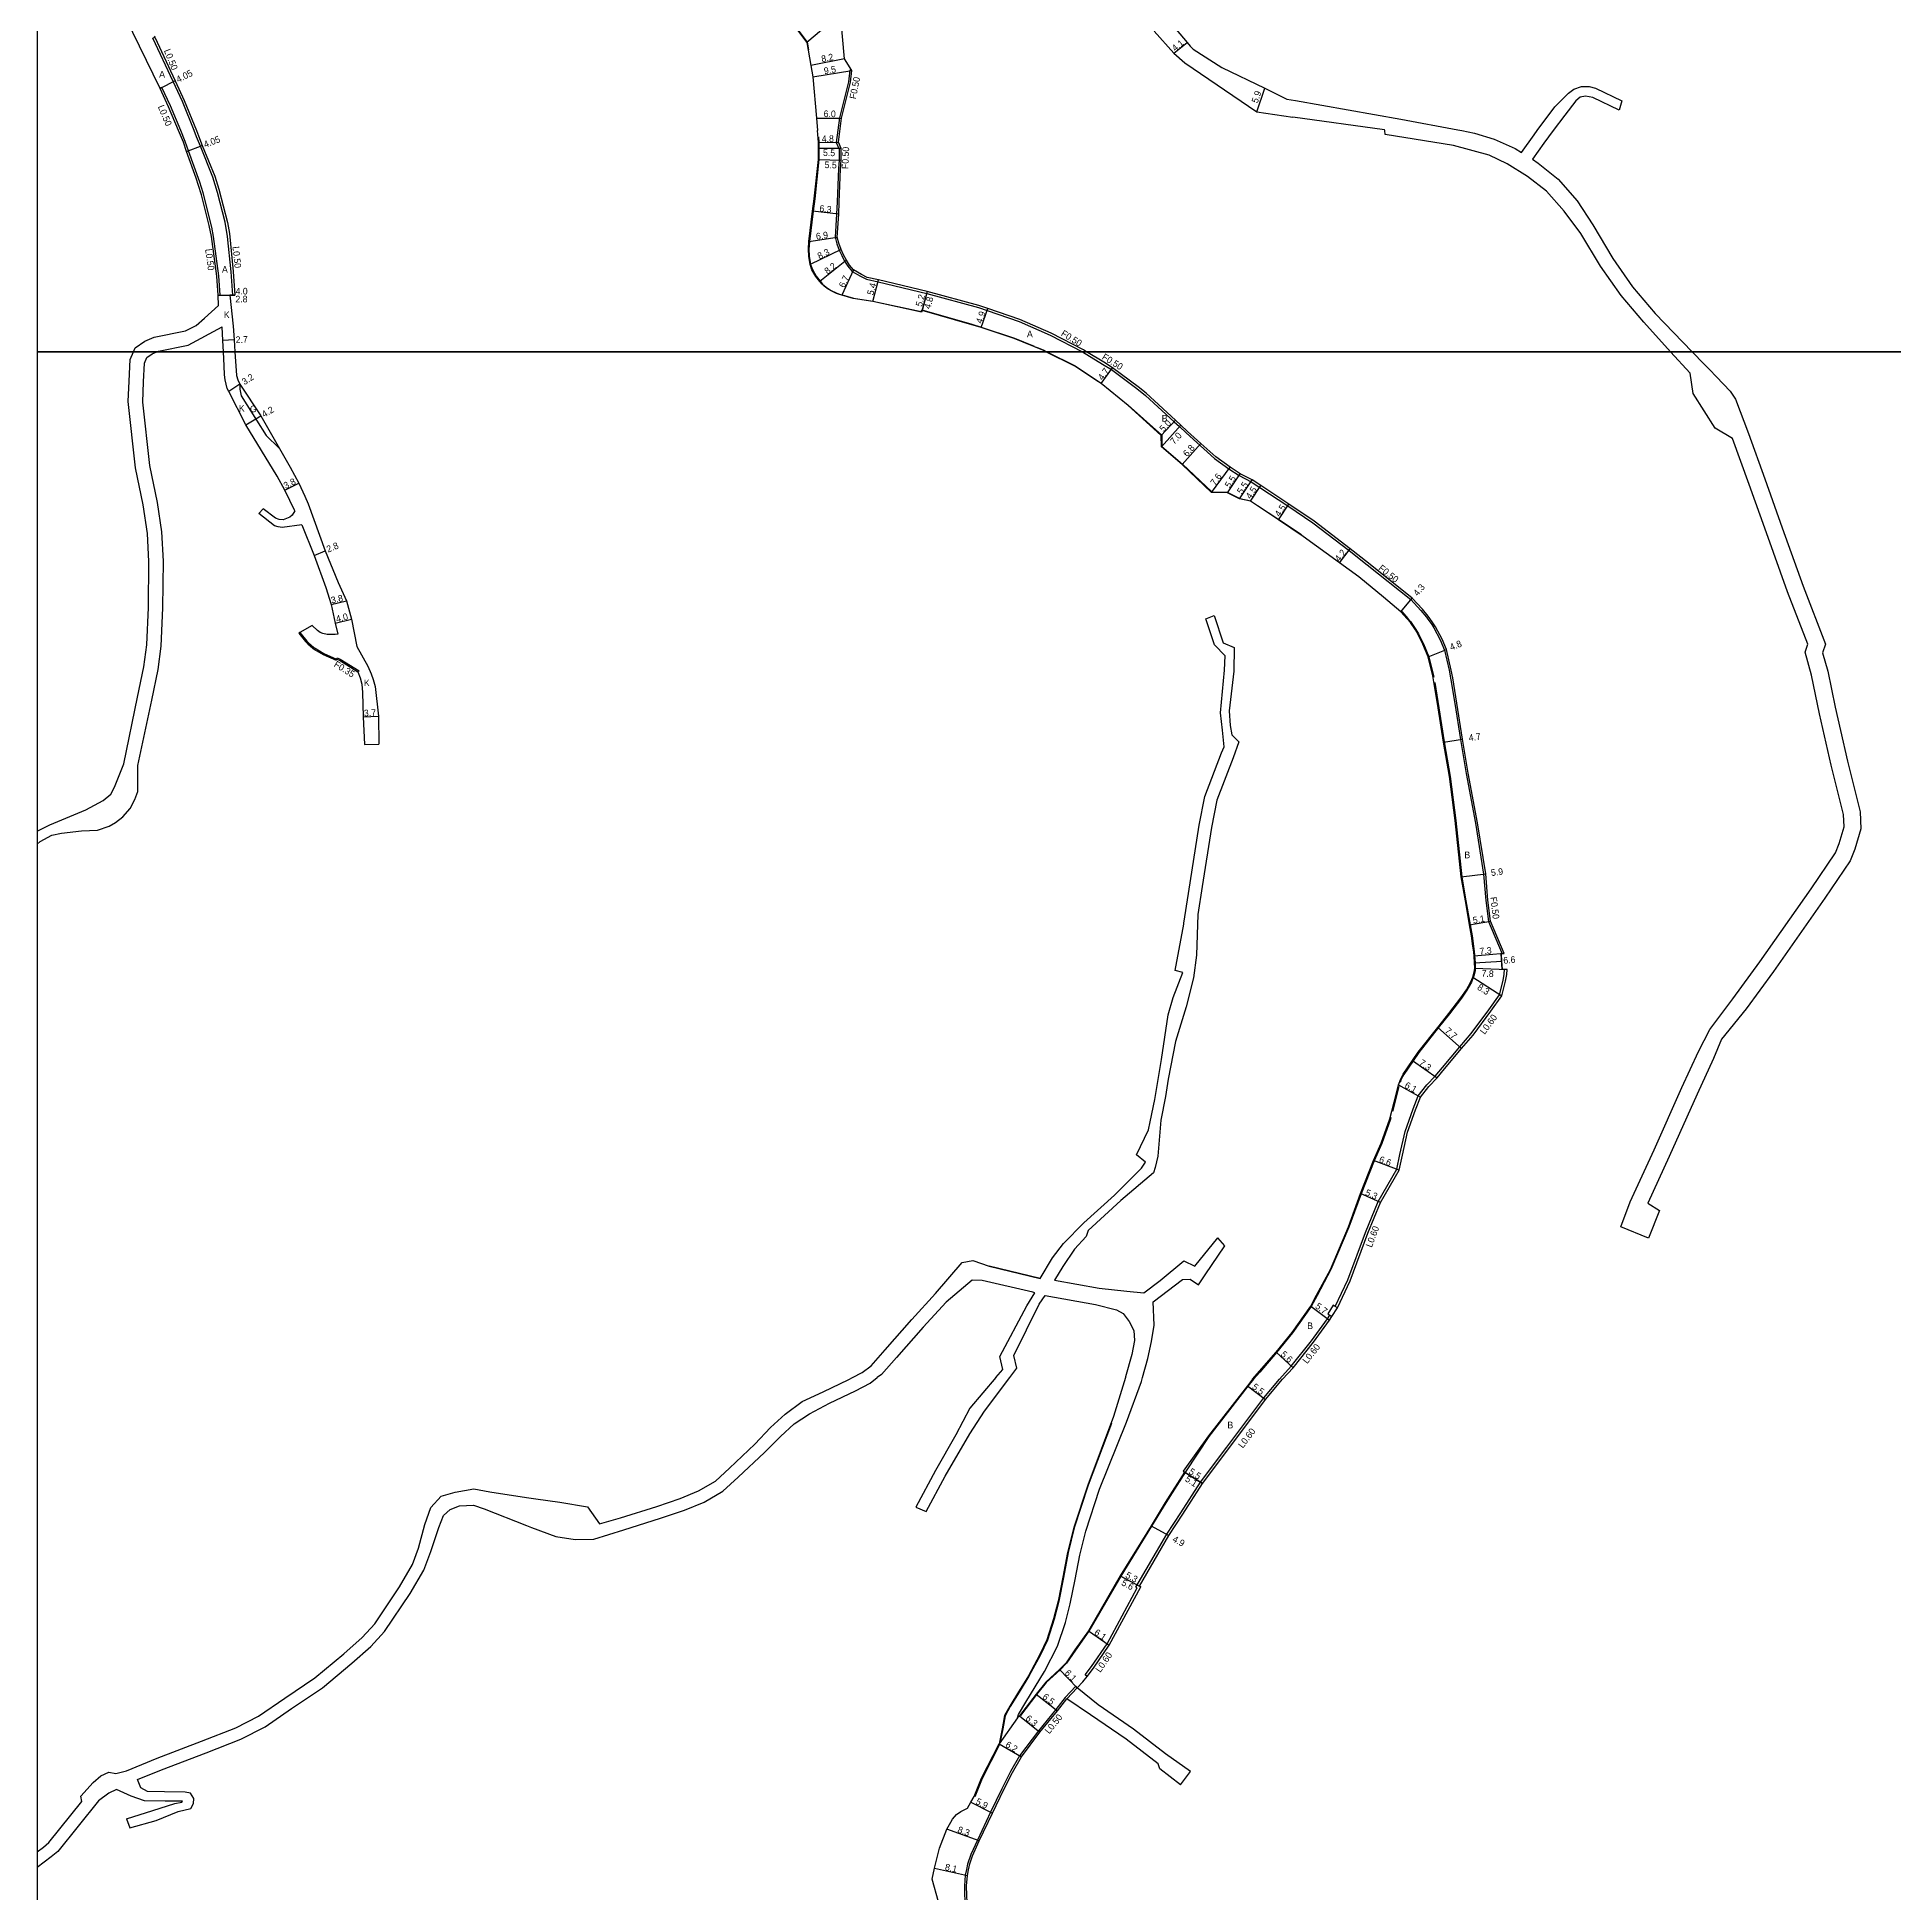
# Model space of a CAD drawing. Header units: metres. Extents: x -12000 to -10400, y -89400 to -87000.
# Drawn here: x -12000 to -11553.2, y -88571 to -88124.3 of the extents above; entities that cross this region are included whole.
import ezdxf

# ---------------------------------------------------------------- set-up
doc = ezdxf.new("R2010")
doc.units = ezdxf.units.M
doc.header["$LTSCALE"] = 2.5
for name, color, linetype in [('側溝・桝', 7, 'Continuous'), ('図郭', 7, 'Continuous'), ('幅員', 7, 'Continuous'), ('歩道・分離帯・安全施設', 7, 'Continuous'), ('舗装', 7, 'Continuous'), ('道路', 7, 'Continuous')]:
    doc.layers.add(name, color=color, linetype=linetype)
doc.styles.get("Standard").update_dxf_attribs({"font": ''})
doc.styles.get('Standard').set_extended_font_data('@MS PGothic')

msp = doc.modelspace()

# ---------------------------------------------------------------- linework, layer by layer
at = {"layer": '側溝・桝'}
for points in [[(-11962.24, -88146.8), (-11965.07, -88139.77), (-11967.26, -88135.02), (-11972.14, -88124.57), (-11971.68, -88124.35)], [(-11804.02, -88132.34), (-11804.52, -88132.27), (-11804.87, -88135.07), (-11807.02, -88143.75)], [(-11965.46, -88146.8), (-11967.93, -88140.86), (-11969.97, -88136.42), (-11969.97, -88136.41), (-11970.42, -88136.64)], [(-11807.02, -88143.75), (-11807.77, -88149.63), (-11807.1, -88151.24), (-11807.07, -88153.9), (-11807.24, -88155.95), (-11807.58, -88163.97), (-11807.7, -88166.89), (-11808.03, -88172.47), (-11807.61, -88174.03), (-11807.09, -88175.57), (-11806.48, -88176.88), (-11805.79, -88178.22), (-11804.99, -88179.43), (-11803.96, -88180.7), (-11801.98, -88181.84), (-11800.51, -88182.57), (-11797.7, -88183.2), (-11786.02, -88185.96), (-11773.6, -88189.39), (-11771.49, -88190.04), (-11763.8, -88192.72), (-11756.33, -88195.98), (-11748.55, -88199.99), (-11748.53, -88200)], [(-11956.44, -88186.41), (-11955.94, -88186.41), (-11955.94, -88186.4), (-11956.3, -88181.77), (-11957.56, -88172.24), (-11957.97, -88170.02), (-11960.07, -88161.75), (-11960.87, -88159.2), (-11963.57, -88151.69), (-11964.37, -88149.42), (-11965.46, -88146.8)], [(-11952.91, -88186.41), (-11953.35, -88180.76), (-11954.19, -88172.31), (-11954.78, -88168.79), (-11956.59, -88161.66), (-11957.76, -88157.98), (-11960.73, -88150.57), (-11961.65, -88148.27), (-11962.24, -88146.8)], [(-11748.53, -88200), (-11743.72, -88202.95), (-11741.59, -88204.3), (-11735.48, -88208.81), (-11733.4, -88210.52), (-11726.54, -88216.84), (-11725.22, -88218.02), (-11723.6, -88219.52), (-11716.77, -88225.71), (-11713.34, -88228.16), (-11710.9, -88229.77), (-11707.96, -88231.26), (-11705.92, -88232.62), (-11699.19, -88237.11), (-11693.15, -88241.14), (-11684.44, -88247.84), (-11680.07, -88251.26), (-11669.59, -88259.63), (-11667.15, -88262.28), (-11665.8, -88263.82), (-11665.46, -88264.32), (-11664.54, -88265.64), (-11664.08, -88266.4), (-11662.53, -88269.33), (-11661.48, -88271.81), (-11660.37, -88276.6), (-11659.92, -88278.92), (-11658.97, -88284.62), (-11657.62, -88293.32), (-11656.24, -88301.47), (-11654.03, -88313.44), (-11652.06, -88325.65), (-11651.55, -88332), (-11650.91, -88337.09)], [(-11936.81, -88267.52), (-11937.04, -88267.71), (-11935.42, -88269.74), (-11934.87, -88270.3), (-11933.7, -88271.31), (-11933.28, -88271.6), (-11931.17, -88272.85), (-11928.09, -88274.2), (-11927.97, -88273.92)], [(-11927.97, -88273.92), (-11927.83, -88273.6), (-11927.09, -88273.92), (-11922.57, -88276.74), (-11922.86, -88276.98)], [(-11650.91, -88337.09), (-11647.62, -88344.83)], [(-11687.75, -88429.67), (-11684.76, -88423.24), (-11680.51, -88411.86), (-11677.4, -88404.43), (-11672.95, -88396.66), (-11672.19, -88393.14), (-11670.93, -88387.61), (-11669.04, -88382.13), (-11667.79, -88379), (-11665.69, -88376.33), (-11663.69, -88374.29), (-11661.95, -88372.15), (-11657.8, -88367.2), (-11655.09, -88364.04), (-11650.79, -88358.3), (-11648.25, -88354.68), (-11647.38, -88351.26), (-11647.1, -88349.76), (-11647.02, -88348.57)], [(-11701.18, -88447.17), (-11698.34, -88444.07), (-11693.5, -88437.92), (-11689.61, -88432.66), (-11689.07, -88431.79)], [(-11747.45, -88518.69), (-11747.92, -88518.32), (-11746.35, -88516.3), (-11742.63, -88510.86), (-11735.37, -88497.39), (-11735.69, -88497.22), (-11728.29, -88484.45), (-11724.93, -88479.3), (-11720.2, -88471.93), (-11713.8, -88463.52), (-11704.97, -88451.66), (-11701.18, -88447.17)], [(-11752.34, -88524.07), (-11749.8, -88521.4), (-11750.15, -88521.04), (-11752.72, -88523.75), (-11754.98, -88526.63), (-11759.17, -88531.8), (-11763.68, -88537.74), (-11765.85, -88541.55), (-11767.95, -88545.69), (-11770.65, -88551.37), (-11773.84, -88558.03), (-11775.42, -88561.49), (-11776.2, -88563.85), (-11776.47, -88565.13), (-11776.74, -88566.5), (-11776.93, -88569.06), (-11776.91, -88571.41), (-11776.76, -88573), (-11776.42, -88574.92), (-11776.05, -88576.48), (-11774.5, -88581.31), (-11766.66, -88605.41)]]:
    msp.add_lwpolyline(points, dxfattribs=at)
msp.add_lwpolyline([(-11688.56, -88432.1), (-11687.24, -88429.99), (-11687.75, -88429.67), (-11688.26, -88429.35), (-11689.57, -88431.47), (-11689.07, -88431.79)], close=True, dxfattribs=at)
at = {"layer": '図郭'}
for points in [[(-12000, -88200), (-11200, -88200), (-11200, -87600), (-12000, -87600)], [(-12000, -88800), (-11200, -88800), (-11200, -88200), (-12000, -88200)]]:
    msp.add_lwpolyline(points, close=True, dxfattribs=at)
at = {"layer": '幅員'}
for points in [[(-11806.74, -88118.79), (-11814.89, -88125.57)], [(-11726.55, -88128.21), (-11723.37, -88125.63)], [(-11805.84, -88129.55), (-11813.89, -88131.12)], [(-11966.8, -88134.81), (-11970.42, -88136.64)], [(-11813.4, -88133.87), (-11804.02, -88132.34)], [(-11706.61, -88142.26), (-11704.72, -88136.63)], [(-11812.53, -88143.77), (-11806.53, -88143.84)], [(-11964.04, -88151.86), (-11960.27, -88150.38)], [(-11812.07, -88153.73), (-11806.57, -88153.92)], [(-11806.6, -88151.14), (-11812.05, -88151.1)], [(-11812.04, -88149.7), (-11807.25, -88149.57)], [(-11807.2, -88166.92), (-11813.46, -88166.18)], [(-11814.35, -88173.45), (-11807.53, -88172.42)], [(-11806.62, -88175.39), (-11814.08, -88179.03)], [(-11805.35, -88177.97), (-11811.73, -88183.12)], [(-11803.63, -88180.31), (-11806.43, -88186.39)], [(-11799.01, -88187.92), (-11797.59, -88182.71)], [(-11956.44, -88186.41), (-11952.44, -88186.41)], [(-11956.44, -88186.41), (-11953.64, -88186.41)], [(-11785.9, -88185.47), (-11787.27, -88190.44)], [(-11785.9, -88185.47), (-11787.16, -88190.05)], [(-11772.94, -88194.19), (-11771.33, -88189.56)], [(-11952.62, -88197.17), (-11955.32, -88197.26)], [(-11744.1, -88207.67), (-11741.3, -88203.89)], [(-11951.24, -88207.84), (-11953.93, -88209.58)], [(-11949.83, -88217.58), (-11946.21, -88215.44)], [(-11729.6, -88220.14), (-11726.2, -88216.47)], [(-11729.58, -88222.84), (-11724.89, -88217.65)], [(-11720.05, -88222.06), (-11724.58, -88227.14)], [(-11717.52, -88233.83), (-11713.05, -88227.75)], [(-11713.68, -88233.92), (-11710.65, -88229.34)], [(-11940.44, -88233.28), (-11937.04, -88231.59)], [(-11710.75, -88235.41), (-11707.71, -88230.83)], [(-11708.14, -88235.95), (-11705.64, -88232.2)], [(-11701.39, -88240.45), (-11698.92, -88236.69)], [(-11686.7, -88250.76), (-11684.13, -88247.44)], [(-11933.34, -88248.99), (-11930.75, -88247.92)], [(-11929.29, -88260.8), (-11925.59, -88259.95)], [(-11671.97, -88262.54), (-11669.25, -88259.27)], [(-11928.28, -88265.32), (-11924.4, -88264.32)], [(-11665.41, -88273.42), (-11661, -88271.66)], [(-11921.61, -88287.84), (-11917.91, -88287.67)], [(-11661.73, -88293.9), (-11657.13, -88293.24)], [(-11657.44, -88326.36), (-11651.56, -88325.59)], [(-11655.44, -88337.87), (-11650.42, -88336.95)], [(-11647.09, -88344.78), (-11654.37, -88345.4)], [(-11654.7, -88350.48), (-11647.69, -88354.92)], [(-11654.23, -88346.99), (-11647.65, -88346.59)], [(-11654.22, -88348.3), (-11646.42, -88348.62)], [(-11663.09, -88362.53), (-11657.35, -88367.58)], [(-11669.15, -88370.48), (-11663.25, -88374.69)], [(-11672.53, -88376.32), (-11667.27, -88379.3)], [(-11672.39, -88396.88), (-11678.52, -88394.58)], [(-11676.86, -88404.69), (-11681.69, -88402.51)], [(-11693.65, -88429.58), (-11689.11, -88433)], [(-11702, -88440.65), (-11697.87, -88444.44)], [(-11708.9, -88448.73), (-11704.5, -88452.03)], [(-11724.32, -88469.28), (-11719.7, -88472.26)], [(-11719.7, -88472.26), (-11723.98, -88469.5)], [(-11732.05, -88482.45), (-11727.79, -88484.78)], [(-11739.48, -88494.48), (-11734.56, -88497.15)], [(-11739.48, -88494.48), (-11734.86, -88496.98)], [(-11747.15, -88507.74), (-11742.11, -88511.17)], [(-11749.8, -88521.4), (-11754.06, -88517.03)], [(-11759.7, -88522.92), (-11754.59, -88526.94)], [(-11763.69, -88528.16), (-11758.78, -88532.11)], [(-11768.6, -88534.87), (-11763.26, -88538.02)], [(-11775.39, -88548.89), (-11770.2, -88551.59)], [(-11773.39, -88558.24), (-11781.19, -88555.41)], [(-11784.15, -88564.81), (-11776.25, -88566.57)]]:
    msp.add_lwpolyline(points, dxfattribs=at)
at = {"layer": '歩道・分離帯・安全施設'}
for points in [[(-11820.63, -88117.74), (-11814.79, -88125.53), (-11814.46, -88127.36)], [(-11812.05, -88148.29), (-11811.94, -88149.7), (-11811.97, -88153.74), (-11812.97, -88163.23), (-11813.36, -88166.19), (-11814.25, -88173.46), (-11814.37, -88175.3), (-11814.31, -88176.98), (-11813.98, -88179.01), (-11813.53, -88180.22), (-11812.59, -88181.83), (-11811.66, -88183.05), (-11811.06, -88183.71), (-11810.65, -88184.11), (-11810.28, -88184.4), (-11809.9, -88184.67), (-11808.97, -88185.23), (-11807.98, -88185.75), (-11807.67, -88185.89), (-11806.97, -88186.14), (-11806.39, -88186.3), (-11803.66, -88187.08), (-11798.99, -88187.82), (-11787.34, -88190.32), (-11787.23, -88189.93), (-11775.14, -88193.4), (-11772.91, -88194.09), (-11764.94, -88196.76), (-11760.19, -88198.68)], [(-11759.65, -88198.9), (-11758.03, -88199.56), (-11757.15, -88200)], [(-11757.15, -88200), (-11750.32, -88203.41), (-11745.27, -88206.75), (-11744.04, -88207.59), (-11737.53, -88212.86), (-11729.5, -88220.09), (-11729.48, -88222.8), (-11724.51, -88227.06), (-11717.48, -88233.73), (-11713.66, -88233.82), (-11713.63, -88233.84), (-11710.69, -88235.32), (-11708.1, -88235.85)], [(-11706.43, -88236.97), (-11701.34, -88240.36), (-11695.91, -88243.98)], [(-11671.77, -88262.52), (-11670.3, -88264.15), (-11669.67, -88264.92), (-11668.35, -88266.79), (-11667.72, -88267.85), (-11666.54, -88270.27), (-11665.27, -88273.37), (-11664.11, -88277.96), (-11664.06, -88278.28)], [(-11663.84, -88279.6), (-11662.82, -88285.65), (-11661.58, -88293.87), (-11660.11, -88302.15), (-11658.77, -88312.76), (-11657.29, -88326.34), (-11656.31, -88332.06), (-11655.29, -88337.84), (-11654.8, -88340.49), (-11654.48, -88342.99), (-11654.31, -88344.32), (-11654.08, -88346.98), (-11654.07, -88348.31), (-11654.11, -88348.87), (-11654.24, -88349.58), (-11654.42, -88350.16), (-11654.56, -88350.53), (-11654.98, -88351.63), (-11656.09, -88353.62), (-11657.4, -88355.54), (-11660.31, -88359.31), (-11662.97, -88362.62), (-11667.68, -88368.62), (-11669.03, -88370.57), (-11671.27, -88373.85), (-11671.87, -88375), (-11672.18, -88375.83)], [(-11647.63, -88348.54), (-11647.85, -88344.84)], [(-11672.49, -88376.78), (-11673.4, -88380.6), (-11673.99, -88382.79)], [(-11674.37, -88384.2), (-11674.48, -88384.61), (-11676.59, -88390.45), (-11678.38, -88394.64), (-11681.55, -88402.56), (-11684.46, -88410.59), (-11688.79, -88420.81), (-11692.14, -88427.06), (-11693.52, -88429.65), (-11698.03, -88435.99), (-11701.88, -88440.75), (-11705.93, -88445.47), (-11707.44, -88447.17)], [(-11707.44, -88447.17), (-11708.78, -88448.83), (-11718.16, -88460.92), (-11723.78, -88469.45)], [(-11741.58, -88457.87), (-11747.17, -88472.68), (-11750.52, -88482.92), (-11752, -88488.88), (-11753.1, -88494.84), (-11754.28, -88500.59), (-11755.38, -88504.88), (-11757.01, -88509.92), (-11758.66, -88513.49), (-11761.43, -88518.63), (-11763.82, -88522.5), (-11765.94, -88525.91), (-11767.18, -88528.14), (-11767.75, -88531.28), (-11768.35, -88534.34)], [(-11723.78, -88469.45), (-11728.54, -88476.92), (-11731.92, -88482.53), (-11739.35, -88494.56), (-11747.03, -88507.82), (-11750.25, -88512.36), (-11752.38, -88515.5), (-11753.95, -88517.13), (-11757.27, -88520.15), (-11759.58, -88523.01), (-11763.46, -88528.11)], [(-11768.54, -88535.09), (-11772.68, -88543.21), (-11774.48, -88547.64)]]:
    msp.add_lwpolyline(points, dxfattribs=at)
at = {"layer": '舗装'}
for points in [[(-11956.44, -88186.41), (-11953.64, -88186.41)], [(-11951.24, -88207.84), (-11951.24, -88208.97), (-11950.92, -88210.62), (-11947.2, -88216.5), (-11944.9, -88220.17), (-11941.79, -88223.16)], [(-11752.34, -88524.07), (-11749.8, -88521.4)], [(-11764.16, -88528.66), (-11768.6, -88534.87)]]:
    msp.add_lwpolyline(points, dxfattribs=at)
at = {"layer": '道路'}
for points in [[(-11742.12, -88062.61), (-11740.58, -88063.87), (-11739.61, -88064.89), (-11738.63, -88066.29), (-11737.57, -88068.62), (-11735.26, -88075.25), (-11734.61, -88077.89), (-11734.47, -88079.17), (-11734.36, -88080.58), (-11734.64, -88083.39), (-11736.67, -88102.29), (-11736.74, -88106.56), (-11736.01, -88108.78), (-11735.7, -88109.64), (-11734.52, -88111.79), (-11731.32, -88115.86), (-11727.76, -88120.39), (-11723.37, -88125.63), (-11722.67, -88126.46), (-11721.9, -88127.22), (-11715.05, -88131.59), (-11704.72, -88136.63), (-11699.41, -88139.21), (-11697.32, -88139.54)], [(-11820.71, -88117.8), (-11814.89, -88125.57), (-11813.89, -88131.12), (-11813.4, -88133.87), (-11812.53, -88143.77), (-11812.26, -88146.8)], [(-11966, -88146.8), (-11968.39, -88141.06), (-11970.42, -88136.64), (-11978.67, -88119.78)], [(-11804.37, -88135.13), (-11804.02, -88132.34), (-11805.84, -88129.55), (-11806.74, -88118.79)], [(-11971.82, -88124.05), (-11971.68, -88124.35), (-11966.8, -88134.81), (-11964.61, -88139.57), (-11961.7, -88146.8)], [(-11731.29, -88122.85), (-11726.55, -88128.21), (-11723.96, -88130.52), (-11706.61, -88142.26), (-11697.98, -88143.59)], [(-11807.25, -88149.57), (-11806.53, -88143.84), (-11804.37, -88135.13)], [(-11697.32, -88139.54), (-11672, -88144.04), (-11658.31, -88146.62), (-11657.34, -88146.81)], [(-11639.16, -88146.81), (-11634.93, -88141.09), (-11631.64, -88137.77), (-11630.33, -88136.85), (-11628.52, -88136.18), (-11626.68, -88136.16), (-11625.17, -88136.6), (-11618.84, -88139.67)], [(-11619.43, -88141.89), (-11625.76, -88138.82), (-11627.56, -88138.51), (-11628.87, -88138.75), (-11629.91, -88139.62), (-11632.56, -88143.1), (-11635.31, -88146.81)], [(-11618.84, -88139.67), (-11619.43, -88141.89)], [(-11675.87, -88146.81), (-11675.89, -88146.61), (-11697.98, -88143.59)], [(-11956.36, -88188.89), (-11956.44, -88186.41), (-11956.8, -88181.82), (-11958.05, -88172.29), (-11958.59, -88169.62), (-11960.46, -88162.27), (-11961.17, -88159.97), (-11961.74, -88158.26), (-11964.04, -88151.86), (-11964.83, -88149.6), (-11966, -88146.8)], [(-11961.7, -88146.8), (-11961.19, -88148.08), (-11960.27, -88150.38), (-11957.3, -88157.78), (-11956.26, -88160.91), (-11954.23, -88168.89), (-11953.76, -88171.53), (-11952.85, -88180.72), (-11952.44, -88186.41), (-11952.91, -88186.41), (-11953.64, -88186.41), (-11952.83, -88193.88), (-11952.62, -88197.17), (-11952.44, -88200)], [(-11757.37, -88200), (-11758.07, -88199.65), (-11764.98, -88196.85), (-11772.94, -88194.19), (-11775.17, -88193.49), (-11787.16, -88190.05), (-11787.27, -88190.44), (-11799.01, -88187.92), (-11803.68, -88187.18), (-11806.43, -88186.39), (-11807.01, -88186.23), (-11807.71, -88185.98), (-11808.03, -88185.84), (-11809.02, -88185.32), (-11809.95, -88184.75), (-11810.34, -88184.48), (-11810.72, -88184.19), (-11811.14, -88183.78), (-11811.73, -88183.12), (-11812.67, -88181.88), (-11813.63, -88180.26), (-11814.08, -88179.03), (-11814.41, -88176.99), (-11814.47, -88175.3), (-11814.35, -88173.45), (-11813.46, -88166.18), (-11813.07, -88163.22), (-11812.07, -88153.73), (-11812.05, -88151.1), (-11812.04, -88149.7), (-11812.26, -88146.8)], [(-11607.1, -88200), (-11613.56, -88192.88), (-11619.02, -88186.44), (-11623.98, -88179.42), (-11628.68, -88171.55), (-11632.68, -88166.21), (-11636.96, -88161.37), (-11641.51, -88157.88), (-11646.38, -88154.76), (-11650.77, -88152.69), (-11659.28, -88150.42), (-11675.77, -88147.7), (-11675.87, -88146.81)], [(-11657.34, -88146.81), (-11654.27, -88147.41), (-11649.55, -88148.87), (-11644.49, -88151.14), (-11642.99, -88152.07), (-11639.92, -88147.83), (-11639.16, -88146.81)], [(-11635.31, -88146.81), (-11637.55, -88149.84), (-11640.35, -88153.7), (-11638.91, -88154.6), (-11634.17, -88158.48), (-11629.57, -88163.69), (-11625.77, -88169.44), (-11620.98, -88177.6), (-11616.24, -88184.4), (-11610.77, -88190.84), (-11601.9, -88200)], [(-11747.58, -88200), (-11748.3, -88199.56), (-11756.12, -88195.53), (-11763.61, -88192.26), (-11771.33, -88189.56), (-11773.46, -88188.91), (-11785.9, -88185.47), (-11797.59, -88182.71), (-11800.31, -88182.11), (-11801.74, -88181.4), (-11803.63, -88180.31), (-11804.58, -88179.14), (-11805.35, -88177.97), (-11806.03, -88176.66), (-11806.62, -88175.39), (-11807.13, -88173.89), (-11807.53, -88172.42), (-11807.2, -88166.92), (-11807.08, -88163.99), (-11806.74, -88155.98), (-11806.57, -88153.92), (-11806.6, -88151.14), (-11807.25, -88149.57)], [(-11976.8, -88200), (-11976.39, -88199.08), (-11974.09, -88197.45), (-11971.88, -88196.49), (-11964.33, -88194.98), (-11961.76, -88193.65), (-11959.73, -88191.93), (-11956.36, -88188.89)], [(-11971.18, -88200), (-11970.82, -88199.85), (-11963.7, -88198.42), (-11955.46, -88193.99)], [(-11955.19, -88200), (-11955.32, -88197.26), (-11955.46, -88193.99)], [(-12000, -88315.36), (-11996.97, -88313.78), (-11988.29, -88310.18), (-11984.09, -88307.94), (-11982.26, -88306.4), (-11981.39, -88304.77), (-11979.15, -88299.17), (-11975.87, -88283.13), (-11974.35, -88275.83), (-11973.64, -88270.54), (-11973.24, -88261.51), (-11973.11, -88250.49), (-11973.49, -88243.7), (-11974.53, -88236.85), (-11976.32, -88227.91), (-11978.08, -88211.98), (-11977.87, -88207.06), (-11977.63, -88201.9), (-11976.8, -88200)], [(-12000, -88318.48), (-11999.25, -88317.83), (-11996.5, -88316.3), (-11994.11, -88315.85), (-11989.36, -88315.28), (-11985.52, -88315.12), (-11982.69, -88314.14), (-11981.17, -88313.23), (-11979.42, -88311.89), (-11977.63, -88309.87), (-11976.49, -88307.7), (-11975.8, -88305.83), (-11975.8, -88299.5), (-11972.44, -88283.82), (-11970.9, -88276.42), (-11970.15, -88270.85), (-11969.75, -88261.61), (-11969.61, -88250.4), (-11970.01, -88243.34), (-11971.09, -88236.24), (-11972.86, -88227.36), (-11974.58, -88212.12), (-11974.38, -88207.21), (-11974.16, -88202.71), (-11973.58, -88201.37), (-11972.37, -88200.52), (-11971.18, -88200)], [(-11938.03, -88238.25), (-11940.44, -88233.28), (-11942.29, -88229.95), (-11949.83, -88217.58), (-11953.93, -88209.58), (-11954.26, -88208.85), (-11954.56, -88207.78), (-11954.78, -88206.78), (-11954.93, -88205.55), (-11955.03, -88203.41), (-11955.19, -88200)], [(-11952.44, -88200), (-11952.08, -88205.74), (-11951.75, -88206.78), (-11951.24, -88207.84), (-11946.21, -88215.44), (-11939.13, -88227.8), (-11937.04, -88231.59), (-11935.58, -88234.74), (-11934.84, -88236.55), (-11930.75, -88247.92), (-11927.59, -88255.54), (-11925.59, -88259.95), (-11924.4, -88264.32), (-11923.1, -88270.89), (-11920.43, -88275.67), (-11919.63, -88277.5), (-11919.14, -88278.84), (-11918.73, -88280.52), (-11917.91, -88287.67)], [(-11729.58, -88222.84), (-11729.6, -88220.14), (-11737.6, -88212.94), (-11744.1, -88207.67), (-11745.33, -88206.84), (-11750.37, -88203.5), (-11757.37, -88200)], [(-11700.41, -88447.17), (-11697.87, -88444.44), (-11693.02, -88438.28), (-11689.11, -88433), (-11688.56, -88432.1), (-11687.24, -88429.99), (-11684.2, -88423.47), (-11679.95, -88412.08), (-11676.86, -88404.69), (-11672.39, -88396.88), (-11671.6, -88393.27), (-11670.35, -88387.78), (-11668.47, -88382.34), (-11667.27, -88379.3), (-11665.23, -88376.72), (-11663.25, -88374.69), (-11661.49, -88372.53), (-11657.35, -88367.58), (-11654.62, -88364.42), (-11650.31, -88358.65), (-11647.69, -88354.92), (-11646.79, -88351.39), (-11646.51, -88349.83), (-11646.42, -88348.62), (-11647.53, -88348.54), (-11647.65, -88346.59), (-11647.75, -88344.84), (-11647.09, -88344.78), (-11650.42, -88336.95), (-11651.05, -88331.95), (-11651.56, -88325.59), (-11653.53, -88313.35), (-11655.75, -88301.38), (-11657.13, -88293.24), (-11658.48, -88284.54), (-11659.5, -88278.44), (-11659.86, -88276.59), (-11661, -88271.66), (-11662.08, -88269.12), (-11663.62, -88266.21), (-11664.09, -88265.42), (-11665.13, -88263.91), (-11665.7, -88263.18), (-11666.78, -88261.94), (-11669.25, -88259.27), (-11679.76, -88250.87), (-11684.13, -88247.44), (-11692.86, -88240.73), (-11698.92, -88236.69), (-11705.64, -88232.2), (-11707.71, -88230.83), (-11710.65, -88229.34), (-11713.05, -88227.75), (-11716.46, -88225.32), (-11720.05, -88222.06), (-11723.26, -88219.15), (-11724.89, -88217.65), (-11726.2, -88216.47), (-11733.23, -88209.99), (-11735.18, -88208.41), (-11741.3, -88203.89), (-11743.46, -88202.53), (-11747.58, -88200)], [(-11619.09, -88410.52), (-11616.83, -88404.54), (-11611.04, -88391.96), (-11604.37, -88377.01), (-11600.4, -88368.3), (-11597.68, -88363.04), (-11592.14, -88355.65), (-11585.6, -88346.74), (-11573.31, -88329.18), (-11567.46, -88320.57), (-11566.52, -88318.33), (-11565.34, -88314.33), (-11565.48, -88311.31), (-11568.46, -88299.46), (-11571.24, -88287.11), (-11573.19, -88277.81), (-11574.76, -88272.25), (-11574.08, -88270.37), (-11578.96, -88257.77), (-11584.03, -88243.58), (-11588.18, -88231.91), (-11592.21, -88220.86), (-11596.41, -88218.4), (-11601.7, -88210.04), (-11602.42, -88205.16), (-11607.1, -88200)], [(-11601.9, -88200), (-11599.04, -88202.96)], [(-11597.73, -88204.31), (-11596.09, -88206.01), (-11592.78, -88209.51), (-11591.49, -88211.39), (-11588.38, -88219.69), (-11584.4, -88230.59), (-11580.22, -88242.37), (-11575.21, -88256.38), (-11569.81, -88270.33), (-11570.56, -88272.41), (-11569.3, -88276.86), (-11567.49, -88285.49)], [(-11717.52, -88233.83), (-11724.58, -88227.14), (-11729.58, -88222.84)], [(-11707.63, -88447.17), (-11702, -88440.65), (-11698.15, -88435.9), (-11693.65, -88429.58), (-11692.27, -88426.99), (-11688.92, -88420.75), (-11684.6, -88410.54), (-11681.69, -88402.51), (-11678.52, -88394.58), (-11676.73, -88390.39), (-11674.63, -88384.57), (-11673.55, -88380.56), (-11672.53, -88376.32), (-11672.01, -88374.94), (-11671.4, -88373.78), (-11669.15, -88370.48), (-11667.8, -88368.53), (-11663.09, -88362.53), (-11660.42, -88359.22), (-11657.52, -88355.46), (-11656.21, -88353.54), (-11655.11, -88351.57), (-11654.7, -88350.48), (-11654.56, -88350.11), (-11654.39, -88349.54), (-11654.26, -88348.85), (-11654.22, -88348.3), (-11654.23, -88346.99), (-11654.37, -88345.4), (-11654.45, -88344.38), (-11654.63, -88343.01), (-11654.95, -88340.51), (-11655.44, -88337.87), (-11656.46, -88332.08), (-11657.44, -88326.36), (-11658.92, -88312.77), (-11660.26, -88302.17), (-11661.73, -88293.9), (-11662.97, -88285.68), (-11664.26, -88277.99), (-11665.41, -88273.42), (-11666.68, -88270.33), (-11667.79, -88268.06), (-11668.49, -88266.87), (-11669.68, -88265.16), (-11670.43, -88264.23), (-11671.97, -88262.54), (-11676.15, -88259.03), (-11682.05, -88254.14), (-11686.7, -88250.76), (-11695.44, -88244.42), (-11701.39, -88240.45), (-11708.14, -88235.95), (-11710.75, -88235.41), (-11713.68, -88233.92), (-11717.52, -88233.83)], [(-11945.62, -88237.79), (-11946.71, -88238.93)], [(-11938.03, -88238.25), (-11938.65, -88239.31), (-11939.22, -88239.76), (-11940.81, -88240.47), (-11941.79, -88240.36), (-11942.67, -88240.06), (-11945.62, -88237.79)], [(-11936.37, -88241.62), (-11941.05, -88242.26), (-11942.03, -88242.15), (-11942.91, -88241.86), (-11946.71, -88238.93)], [(-11936.37, -88241.62), (-11933.34, -88248.99), (-11930.57, -88256.74), (-11929.29, -88260.8), (-11928.28, -88265.32), (-11927.67, -88267.91)], [(-11803.88, -88446.8), (-11801.52, -88445.56), (-11799.4, -88443.92), (-11796.01, -88440.13), (-11789.64, -88432.85), (-11783.91, -88426.58), (-11777.52, -88419.12), (-11774.9, -88418.58), (-11771.04, -88419.98), (-11758.75, -88422.96), (-11755.79, -88418), (-11753.14, -88414.52), (-11748.21, -88409.55), (-11740.86, -88402.87), (-11734.35, -88396.39), (-11733.38, -88394.97), (-11735.57, -88393.18), (-11732.68, -88387.18), (-11732.26, -88385.25), (-11731.18, -88379.88), (-11729.59, -88370.27), (-11727.94, -88359.49), (-11726.75, -88355.31), (-11724.44, -88349.32), (-11726.23, -88348.85), (-11724.21, -88337.74), (-11724.17, -88337.44), (-11723.93, -88335.92), (-11722.64, -88327.74), (-11720.48, -88313.91), (-11719.14, -88307.01), (-11715.1, -88296.52), (-11714.51, -88295.02), (-11714.84, -88291), (-11715.39, -88286.84), (-11714.42, -88276.6), (-11714.26, -88273.12), (-11716.82, -88270.49), (-11718.89, -88264.25)], [(-11716.86, -88263.49), (-11714.69, -88270.04), (-11712.05, -88271.19), (-11712.17, -88276.83), (-11713.26, -88286.39), (-11713.03, -88289.94), (-11712.62, -88292.14), (-11710.92, -88293.84), (-11712.33, -88297.66), (-11716.24, -88307.84), (-11717.52, -88314.43), (-11719.75, -88328.67), (-11720.81, -88335.42), (-11721.12, -88345.17), (-11721.83, -88350.63), (-11723.65, -88357.58), (-11726.17, -88365.96), (-11727.96, -88375.01), (-11728.58, -88379.16), (-11729.68, -88384.86), (-11730.43, -88393.51), (-11731.06, -88396.27), (-11731.5, -88397.55), (-11739.35, -88404.22), (-11747.22, -88411.44), (-11747.69, -88412.83), (-11750.47, -88415.87), (-11753.27, -88420.09), (-11755.3, -88423.36), (-11744.57, -88425.31), (-11737.91, -88425.98), (-11733.79, -88426.36), (-11729.85, -88423.43), (-11724.15, -88418.72), (-11721.52, -88419.99), (-11715.98, -88413.17)], [(-11718.89, -88264.25), (-11716.86, -88263.49)], [(-11933.87, -88265.83), (-11936.81, -88267.52)], [(-11936.81, -88267.52), (-11935.12, -88269.63), (-11934.75, -88270), (-11933.47, -88271.12), (-11933.12, -88271.35), (-11931.03, -88272.58), (-11927.97, -88273.92)], [(-11927.67, -88267.91), (-11928.33, -88268.01), (-11928.85, -88268.06), (-11930.28, -88268.03), (-11931.29, -88267.8), (-11931.9, -88267.51), (-11932.57, -88267.03), (-11933.87, -88265.83)], [(-11927.97, -88273.92), (-11927.26, -88274.23), (-11922.86, -88276.98), (-11922.3, -88278.46), (-11921.9, -88279.96), (-11921.72, -88282), (-11921.61, -88287.84)], [(-11921.61, -88287.84), (-11921.27, -88294.48)], [(-11917.91, -88287.67), (-11917.79, -88294.43)], [(-11566.23, -88291.15), (-11564.57, -88298.52), (-11561.51, -88310.72), (-11561.31, -88314.81), (-11562.75, -88319.68), (-11563.93, -88322.49), (-11570.01, -88331.45), (-11582.34, -88349.06), (-11588.94, -88358.04), (-11594.86, -88365.41), (-11596.8, -88370.05), (-11600.7, -88378.6), (-11607.4, -88393.61), (-11612.56, -88404.83), (-11609.74, -88406.55), (-11612.4, -88413.28)], [(-11921.27, -88294.48), (-11917.79, -88294.43)], [(-11732.26, -88385.25), (-11731.18, -88379.88)], [(-11728.58, -88379.16), (-11729.68, -88384.86)], [(-11612.4, -88413.28), (-11619.09, -88410.52)], [(-11731.59, -88428.59), (-11724.47, -88423.18), (-11722.68, -88423.07), (-11720.64, -88424.51), (-11719.03, -88422.07), (-11714.31, -88415.11)], [(-11714.31, -88415.11), (-11715.98, -88413.17)], [(-11758.75, -88422.96), (-11771.04, -88419.98)], [(-11769.37, -88446.8), (-11767.7, -88444.84), (-11768.46, -88441.75), (-11761.93, -88429.52), (-11760.03, -88426.41), (-11760.5, -88426.22), (-11772.72, -88423.46), (-11775.1, -88423.32), (-11781.38, -88428.63), (-11786.91, -88434.69), (-11793.27, -88441.93), (-11796.91, -88446.01), (-11797.93, -88446.8)], [(-11760.5, -88426.22), (-11772.72, -88423.46)], [(-11766.02, -88446.8), (-11764.31, -88444.55), (-11765.06, -88441.47), (-11758.94, -88429.15), (-11757.54, -88427.02), (-11745.42, -88429.22), (-11740.36, -88430.52), (-11738.77, -88431.33), (-11737.33, -88433.28), (-11736.22, -88435.46), (-11736.01, -88437.87), (-11736.71, -88441.25), (-11738.2, -88446.64), (-11738.25, -88446.8)], [(-11734.1, -88446.8), (-11732.82, -88442.18), (-11731.98, -88438.1), (-11731.31, -88434.18), (-11731.59, -88428.59)], [(-11882.26, -88475.6), (-11880.08, -88475.93), (-11874.25, -88476.79), (-11867.66, -88477.9), (-11864.73, -88481.93), (-11859.67, -88480.51), (-11850.97, -88477.76), (-11845.33, -88475.91), (-11840.93, -88474.06), (-11836.83, -88471.67), (-11833.46, -88468.54), (-11827.38, -88462.77), (-11823.59, -88458.81), (-11820.11, -88455.62), (-11815.95, -88452.51), (-11810.96, -88450.2), (-11804.73, -88447.25), (-11803.88, -88446.8)], [(-11882.26, -88482.4), (-11881.11, -88482.85), (-11875.2, -88485.02), (-11870.59, -88485.73), (-11866.06, -88485.68), (-11858.9, -88483.41), (-11850.05, -88480.61), (-11844.28, -88478.72), (-11839.58, -88476.75), (-11835.03, -88474.09), (-11831.41, -88470.74), (-11825.06, -88464.81), (-11821.17, -88460.94), (-11817.89, -88457.94), (-11814.2, -88455.51), (-11809.4, -88452.93), (-11803.19, -88449.98), (-11799.59, -88448.09), (-11797.93, -88446.8)], [(-11769.37, -88446.8), (-11775.64, -88454.18), (-11779.03, -88460.57), (-11783.89, -88469.16), (-11788.68, -88477.96)], [(-11786.17, -88478.98), (-11781.57, -88470.5), (-11775.64, -88460.28), (-11772.15, -88454.87), (-11766.02, -88446.8)], [(-11738.25, -88446.8), (-11741.09, -88456.12), (-11747.31, -88472.63), (-11750.66, -88482.88), (-11752.15, -88488.85), (-11753.25, -88494.81), (-11754.43, -88500.55), (-11755.52, -88504.84), (-11757.15, -88509.86), (-11758.8, -88513.42), (-11761.56, -88518.56), (-11763.94, -88522.42), (-11766.07, -88525.83), (-11767.33, -88528.09), (-11767.9, -88531.26), (-11768.6, -88534.87)], [(-11764.16, -88528.66), (-11763.98, -88527.87), (-11762.15, -88524.88), (-11757.71, -88517.46), (-11754.54, -88511.37), (-11752.64, -88505.67), (-11751.51, -88501.24), (-11750.3, -88495.37), (-11749.22, -88489.48), (-11747.78, -88483.71), (-11744.48, -88473.62), (-11738, -88457.52), (-11734.37, -88447.76), (-11734.1, -88446.8)], [(-11707.63, -88447.17), (-11708.9, -88448.73), (-11718.28, -88460.83), (-11724.32, -88469.28), (-11723.98, -88469.5), (-11728.67, -88476.84), (-11732.05, -88482.45), (-11739.48, -88494.48), (-11747.15, -88507.74), (-11750.38, -88512.27), (-11752.49, -88515.41), (-11754.06, -88517.03), (-11757.38, -88520.05), (-11759.7, -88522.92), (-11763.69, -88528.16), (-11764.16, -88528.66)], [(-11749.8, -88521.4), (-11748.45, -88519.96), (-11747.45, -88518.69), (-11745.87, -88516.66), (-11742.11, -88511.17), (-11734.56, -88497.15), (-11734.86, -88496.98), (-11727.79, -88484.78), (-11724.43, -88479.63), (-11719.7, -88472.26), (-11713.32, -88463.88), (-11704.5, -88452.03), (-11700.41, -88447.17)], [(-12000, -88560.85), (-11998.51, -88559.72), (-11997.17, -88558.65), (-11989.27, -88548.73), (-11989.46, -88547.46), (-11986.56, -88544.21), (-11984.7, -88542.63), (-11982.77, -88541.68), (-11981.11, -88542), (-11978.52, -88541.35), (-11971.16, -88538.35), (-11960.45, -88534.26), (-11952.19, -88531.05), (-11946.73, -88528.25), (-11940.46, -88523.92), (-11933.19, -88518.99), (-11926.25, -88513.24), (-11921.84, -88509.34), (-11918.78, -88506.04), (-11912.85, -88497.14), (-11909.69, -88491.77), (-11908.31, -88487.81), (-11906.75, -88482.14), (-11905.32, -88478.06), (-11902.81, -88475.32), (-11899.48, -88474.32), (-11894.93, -88473.57), (-11891.15, -88474.23), (-11882.26, -88475.6)], [(-11977.74, -88555.13), (-11971.35, -88553.32), (-11966.11, -88551.2), (-11963.03, -88550.44), (-11962.42, -88549.22), (-11962.33, -88548.07), (-11963.1, -88546.76), (-11964.4, -88546.53), (-11969.4, -88546.43), (-11973.47, -88546.34), (-11975.08, -88545.49), (-11975.84, -88543.5), (-11970.06, -88541.14), (-11959.36, -88537.05), (-11950.97, -88533.79), (-11945.19, -88530.83), (-11938.79, -88526.41), (-11931.39, -88521.39), (-11924.29, -88515.52), (-11919.74, -88511.49), (-11916.42, -88507.9), (-11910.31, -88498.74), (-11906.98, -88493.08), (-11905.27, -88488.65), (-11903.4, -88482.83), (-11902.24, -88479.93), (-11900.62, -88478.48), (-11898.38, -88477.65), (-11895.08, -88477.51), (-11892.47, -88478.36), (-11882.26, -88482.4)], [(-11788.68, -88477.96), (-11786.17, -88478.98)], [(-11749.9, -88655.1), (-11753.51, -88644.06), (-11759.27, -88626.13), (-11761.9, -88618.13), (-11764.07, -88611.51), (-11766.17, -88605.27), (-11774.03, -88581.16), (-11775.57, -88576.35), (-11776, -88574.56), (-11776.26, -88572.95), (-11776.41, -88571.38), (-11776.43, -88569.07), (-11776.25, -88566.57), (-11775.98, -88565.23), (-11775.67, -88563.76), (-11775.03, -88561.85), (-11773.39, -88558.24), (-11770.2, -88551.59), (-11767.5, -88545.91), (-11765.41, -88541.79), (-11763.26, -88538.02), (-11758.78, -88532.11), (-11754.59, -88526.94), (-11752.34, -88524.07)], [(-11724.98, -88544.76), (-11729.96, -88540.91), (-11730.36, -88539.69), (-11738.08, -88533.77), (-11746.62, -88527.89), (-11752.34, -88524.07)], [(-11722.59, -88541.51), (-11728.57, -88537.27), (-11736.31, -88531.34), (-11744.82, -88525.49), (-11749.8, -88521.4)], [(-11780.76, -88578.03), (-11781.66, -88578.33), (-11784.69, -88567.47), (-11784.15, -88564.81), (-11782.96, -88560.02), (-11781.19, -88555.41), (-11780.21, -88553.7), (-11779.84, -88553.05), (-11778.87, -88551.9), (-11777.81, -88551.14), (-11776.25, -88550.35), (-11775.39, -88548.89), (-11774.61, -88547.57), (-11772.82, -88543.14), (-11768.6, -88534.87)], [(-11724.98, -88544.76), (-11722.59, -88541.51)], [(-11978.53, -88552.93), (-11972.16, -88550.95), (-11966.86, -88549.21), (-11965.19, -88548.9), (-11965.06, -88548.65), (-11969.23, -88548.69), (-11974.16, -88548.61), (-11977.35, -88547.45), (-11980.94, -88545.87), (-11982.76, -88546.75), (-11985.23, -88548.58), (-11995.04, -88560.79), (-11996.66, -88562.09), (-12000, -88564.62)], [(-11978.53, -88552.93), (-11977.74, -88555.13)]]:
    msp.add_lwpolyline(points, dxfattribs=at)
at = {"layer": '道路', "flags": 128}
for points in [[(-11599.04, -88202.96), (-11597.73, -88204.31)], [(-11567.49, -88285.49), (-11566.23, -88291.15)]]:
    msp.add_lwpolyline(points, dxfattribs=at)

# ---------------------------------------------------------------- texts
at = {"layer": '側溝・桝'}
for s, rotation, p in [('L0.50', 291.911, (-11969.54, -88127.55)), ('F0.50', 78.7471, (-11803.06, -88139.32)), ('L0.50', 292.6344, (-11971.01, -88141.04)), ('F0.50', 87.5813, (-11804.89, -88156.08)), ('L0.50', 277.5137, (-11959.6, -88175.34)), ('L0.50', 275.6584, (-11953.01, -88174.72)), ('F0.50', 328.4601, (-11753.88, -88196.04)), ('F0.50', 328.4601, (-11744.03, -88201.68)), ('F0.50', 321.3719, (-11677.52, -88252.34)), ('F0.35', 328.069, (-11928.78, -88275.62)), ('F0.50', 277.1677, (-11650.51, -88331.24)), ('L0.60', 53.215, (-11651.83, -88364.36)), ('L0.60', 69.5328, (-11678.98, -88415.61)), ('L0.60', 51.7802, (-11694.51, -88443.58)), ('L0.60', 52.9217, (-11709.99, -88463.9)), ('L0.60', 55.5848, (-11744.26, -88517.85)), ('L0.50', 50.9997, (-11756.55, -88532.63))]:
    msp.add_text(s, height=1.6, rotation=rotation, dxfattribs=at).set_placement(p)
at = {"layer": '幅員'}
for s, rotation, p in [('4.1', 39.1081, (-11726.26, -88127.85)), ('8.2', 11.0693, (-11811.22, -88130.37)), ('9.5', 9.4182, (-11810.63, -88133.25)), ('4.05', 26.7748, (-11966.06, -88135.33)), ('5.9', 70.5396, (-11706.44, -88140.33)), ('6.0', 359.2682, (-11810.82, -88143.54)), ('4.05', 21.4385, (-11959.58, -88150.97)), ('4.8', 1.5217, (-11811.25, -88149.58)), ('5.5', 358.6142, (-11810.99, -88152.89)), ('5.5', 358.1119, (-11810.6, -88155.81)), ('6.3', 353.289, (-11811.91, -88166.26)), ('6.9', 8.6301, (-11812.54, -88173.07)), ('8.3', 26.0391, (-11811.83, -88177.82)), ('8.2', 38.8995, (-11809.85, -88181.47)), ('4.0', 0.0503, (-11952.28, -88186.23)), ('6.7', 65.232, (-11805.79, -88184.76)), ('5.4', 74.7647, (-11798.88, -88186.51)), ('2.8', 0.0503, (-11952.32, -88188.13)), ('5.2', 74.5651, (-11787.19, -88189.27)), ('4.8', 74.5651, (-11785.16, -88189.83)), ('4.9', 70.8406, (-11772.76, -88193.35)), ('2.7', 1.8224, (-11952.23, -88197.92)), ('3.2', 32.7387, (-11950.14, -88208.08)), ('4.7', 53.5075, (-11743.73, -88207.01)), ('4.2', 30.6186, (-11945.38, -88215.88)), ('5.0', 47.1829, (-11729.06, -88219.41)), ('7.0', 47.8697, (-11726.48, -88222.43)), ('6.8', 48.2544, (-11723.36, -88225.39)), ('7.6', 53.7019, (-11716.66, -88232.34)), ('5.5', 56.5004, (-11713.13, -88232.91)), ('3.8', 26.4929, (-11940.22, -88233.06)), ('5.5', 56.4333, (-11710.2, -88234.4)), ('4.5', 56.272, (-11708.11, -88235.57)), ('4.5', 56.6276, (-11701.12, -88239.85)), ('2.8', 22.3843, (-11930.01, -88248.34)), ('4.2', 52.2304, (-11686.77, -88250.64)), ('4.3', 50.2903, (-11667.92, -88258.93)), ('3.8', 12.865, (-11929.14, -88260.6)), ('4.0', 14.4751, (-11927.91, -88265.12)), ('4.8', 21.7328, (-11659.86, -88271.91)), ('3.7', 2.6053, (-11921.36, -88287.73)), ('4.7', 8.1634, (-11655.55, -88293.69)), ('5.9', 7.4353, (-11650.19, -88326.14)), ('5.1', 10.3031, (-11654.53, -88337.6)), ('7.3', 6.1441, (-11652.97, -88345.05)), ('6.6', 5.0409, (-11647.26, -88347.24)), ('7.8', 357.1488, (-11652.59, -88350.31)), ('8.3', 327.6031, (-11653.76, -88353.29)), ('7.7', 318.6399, (-11661.52, -88363.6)), ('7.3', 324.5427, (-11667.74, -88371.4)), ('6.1', 330.5255, (-11671.23, -88376.93)), ('6.6', 339.4582, (-11677.37, -88394.93)), ('5.3', 335.7097, (-11680.7, -88402.85)), ('5.7', 322.9615, (-11692.73, -88429.92)), ('5.6', 317.4201, (-11701.04, -88441.39)), ('5.5', 323.1933, (-11707.92, -88449.34)), ('5.1', 327.1463, (-11724.02, -88471.59)), ('5.5', 327.1463, (-11723.14, -88469.8)), ('4.9', 331.286, (-11727.09, -88486.14)), ('5.3', 331.5478, (-11738.39, -88494.81)), ('5.6', 331.5478, (-11739.35, -88496.62)), ('6.1', 325.7204, (-11745.9, -88508.47)), ('6.1', 314.2299, (-11752.98, -88518)), ('6.5', 321.8109, (-11758.34, -88523.86)), ('6.3', 321.2166, (-11762.42, -88529.05)), ('6.2', 329.4212, (-11767.26, -88535.54)), ('5.9', 332.5594, (-11774.41, -88549.28)), ('8.3', 340.0845, (-11778.76, -88556.18)), ('8.1', 347.4628, (-11781.74, -88565.24))]:
    msp.add_text(s, height=1.6, rotation=rotation, dxfattribs=at).set_placement(p)
at = {"layer": '舗装'}
for s, p in [('A', (-11970.65, -88134.03)), ('A', (-11955.54, -88180.97)), ('K', (-11955.09, -88191.9)), ('A', (-11761.92, -88196.52)), ('K', (-11951.48, -88214.4)), ('G', (-11948.81, -88214.54)), ('B', (-11729.49, -88216.84)), ('K', (-11921.39, -88280.45)), ('B', (-11656.69, -88321.85)), ('B', (-11694.5, -88435.13)), ('B', (-11713.7, -88459))]:
    msp.add_text(s, height=1.6, dxfattribs=at).set_placement(p)

doc.saveas('drawing.dxf')
